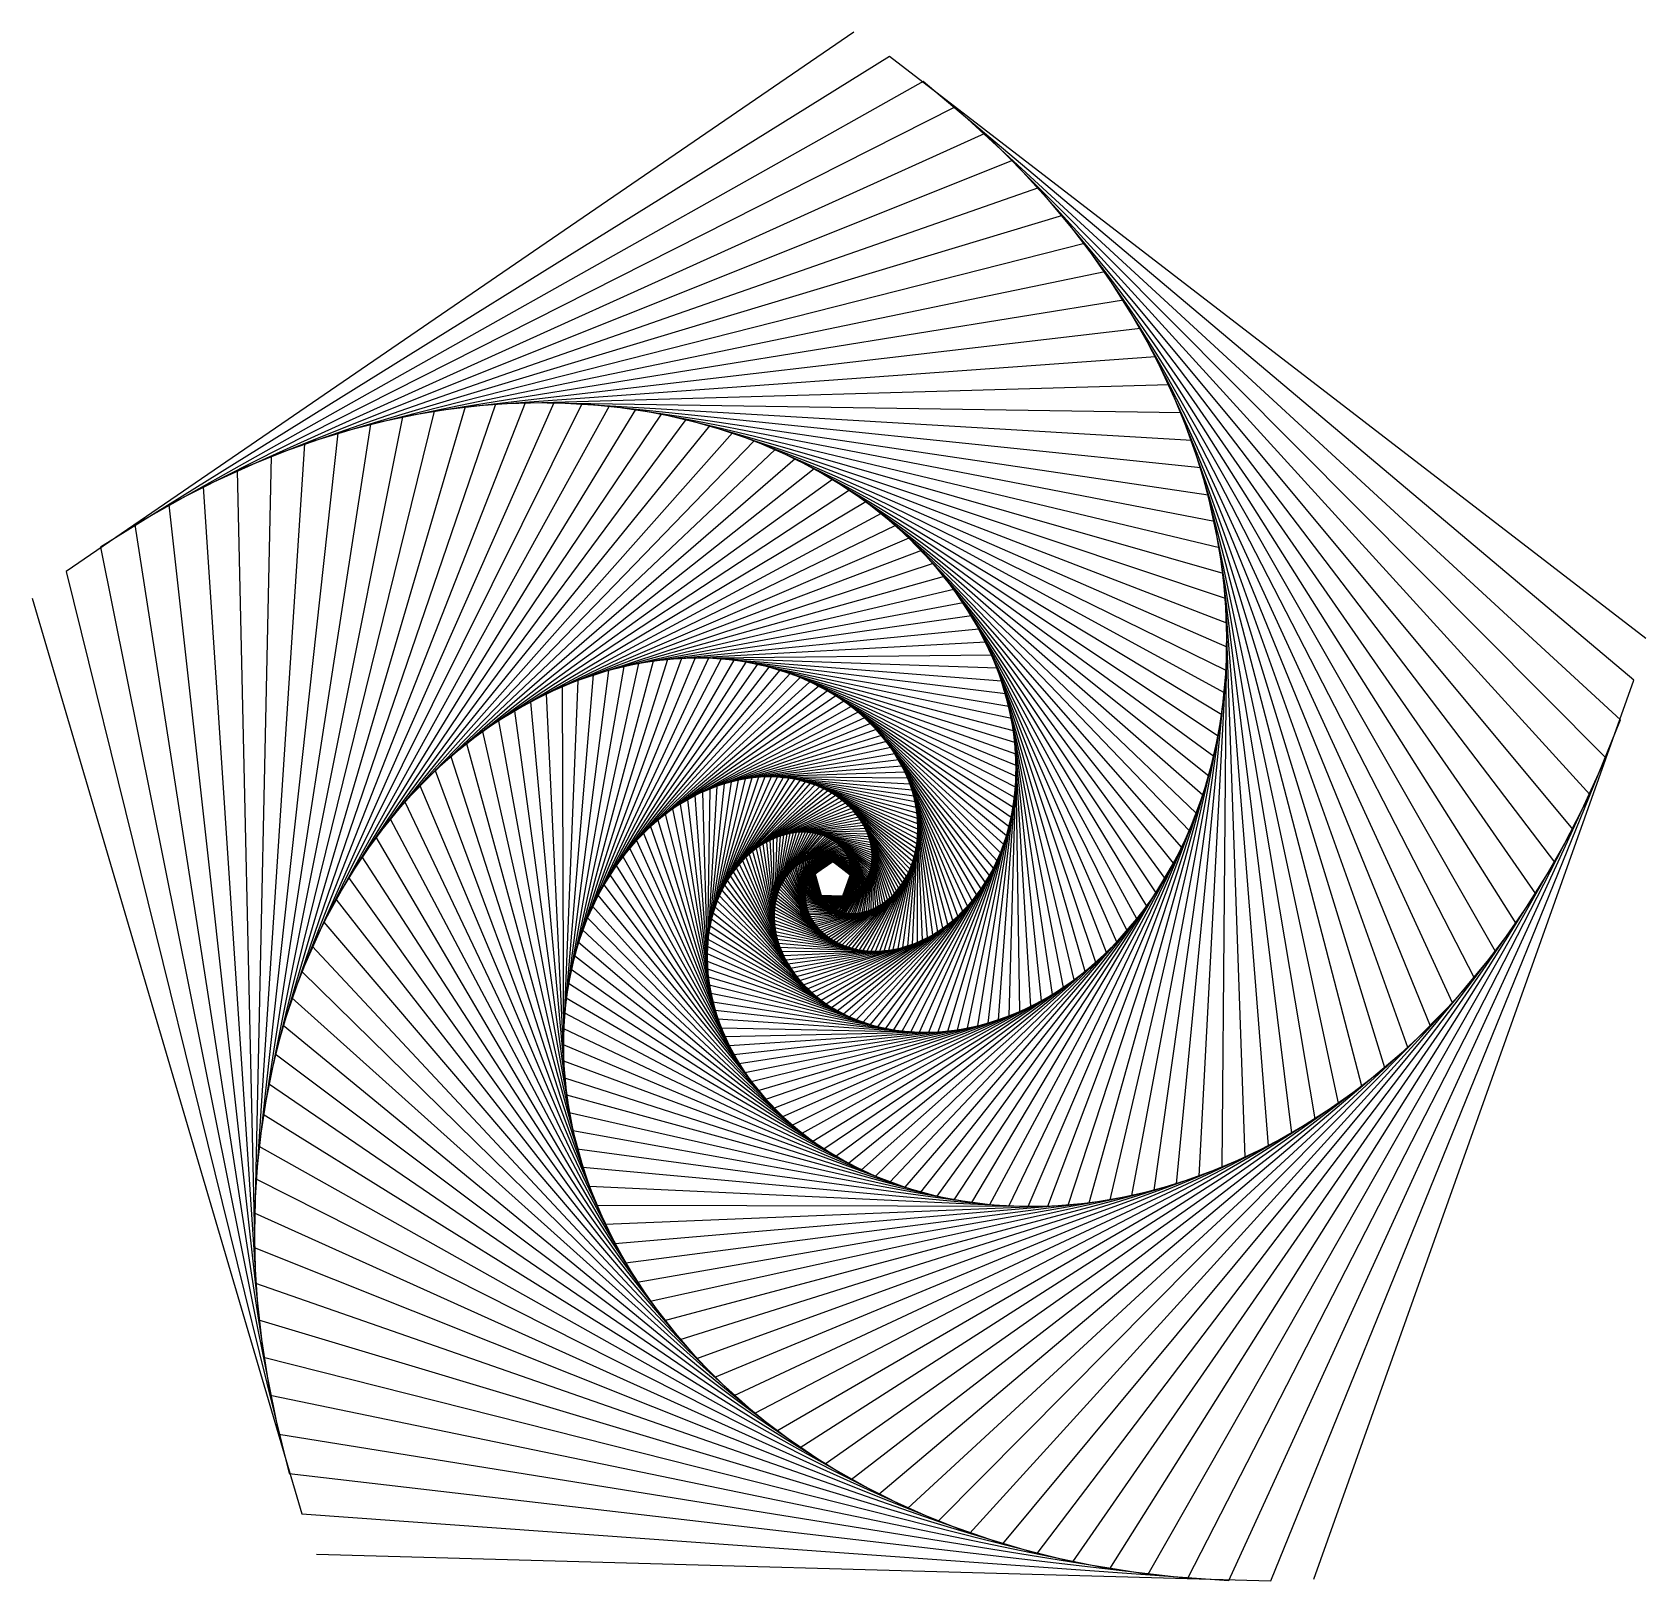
# Model space of a CAD drawing. Header units: metres. Extents: x 218 to 988, y 66 to 805.
import ezdxf

# ---------------------------------------------------------------- set-up
doc = ezdxf.new("R2010")
doc.units = ezdxf.units.M

msp = doc.modelspace()

# ---------------------------------------------------------------- linework, layer by layer
for p, q in [((610.1727, 804.67224), (234.48148, 547.38226)), ((627.2174, 793.1724), (250.7843, 558.9994)), ((988.00964, 515.37585), (627.2174, 793.1724)), ((643.3038, 781.2574), (267.13882, 569.6013)), ((982.33984, 495.61166), (643.3038, 781.2574)), ((658.4405, 768.9795), (283.4998, 579.2128)), ((975.97894, 476.63065), (658.4405, 768.9795)), ((672.6376, 756.3894), (299.82486, 587.8612)), ((968.97943, 458.4409), (672.6376, 756.3894)), ((685.9076, 743.53577), (316.074, 595.5745)), ((961.3927, 441.0479), (685.9076, 743.53577)), ((698.2645, 730.4655), (332.20905, 602.3814)), ((953.2688, 424.4554), (698.2645, 730.4655)), ((709.7251, 717.2233), (348.19476, 608.3121)), ((944.6568, 408.6636), (709.7251, 717.2233)), ((720.3043, 703.853), (363.99664, 613.39545)), ((935.60425, 393.67313), (720.3043, 703.853)), ((730.022, 690.3954), (379.58405, 617.6634)), ((926.1575, 379.48), (730.022, 690.3954)), ((738.8981, 676.88965), (394.9284, 621.1478)), ((916.36145, 366.07904), (738.8981, 676.88965)), ((746.9531, 663.3733), (410.00195, 623.87976)), ((906.25964, 353.46414), (746.9531, 663.3733)), ((754.2106, 649.881), (424.78104, 625.8923)), ((895.8937, 341.62506), (754.2106, 649.881)), ((760.69037, 636.44794), (439.24146, 627.21655)), ((885.3048, 330.55542), (760.69037, 636.44794)), ((410.00195, 623.87976), (331.01822, 303.16095)), ((424.78104, 625.8923), (334.22696, 317.3237)), ((439.24146, 627.21655), (337.9545, 330.96106)), ((453.36322, 627.8856), (342.16388, 344.06595)), ((467.12793, 627.93225), (346.8191, 356.63287)), ((480.51746, 627.3878), (351.88507, 368.6559)), ((493.51956, 626.2861), (357.3271, 380.13513)), ((506.117, 624.657), (363.11176, 391.06625)), ((766.4188, 623.1041), (453.36322, 627.8856)), ((771.419, 609.8803), (467.12793, 627.93225)), ((775.71643, 596.804), (480.51746, 627.3878)), ((779.3375, 583.9004), (493.51956, 626.2861)), ((782.30597, 571.19574), (506.117, 624.657)), ((379.58405, 617.6634), (326.3054, 273.30362)), ((394.9284, 621.1478), (328.36493, 288.48413)), ((518.30115, 622.53345), (369.2062, 401.45093)), ((530.0608, 619.94635), (375.57855, 411.29117)), ((541.3882, 616.9265), (382.19788, 420.58878)), ((784.6501, 558.71075), (518.30115, 622.53345)), ((786.3954, 546.46716), (530.0608, 619.94635)), ((787.56885, 534.4835), (541.3882, 616.9265)), ((874.5313, 320.2407), (766.4188, 623.1041)), ((348.19476, 608.3121), (324.1196, 241.49065)), ((363.99664, 613.39545), (324.87735, 257.63403)), ((552.2777, 613.50464), (389.03445, 429.3507)), ((562.72156, 609.7099), (396.0589, 437.57855)), ((788.1978, 522.7764), (552.2777, 613.50464)), ((788.3076, 511.36377), (562.72156, 609.7099)), ((863.61096, 310.66968), (771.419, 609.8803)), ((332.20905, 602.3814), (324.07184, 224.8902)), ((572.71814, 605.5719), (403.24365, 445.2815)), ((582.2643, 601.11914), (410.5617, 452.46628)), ((787.92633, 500.25775), (572.71814, 605.5719)), ((787.08, 489.4717), (582.2643, 601.11914)), ((316.074, 595.5745), (324.7718, 207.85509)), ((591.3581, 596.3795), (417.987, 459.14062)), ((785.7948, 479.01752), (591.3581, 596.3795)), ((852.5796, 301.8278), (775.71643, 596.804)), ((299.82486, 587.8612), (326.2595, 190.40631)), ((600.0021, 591.3801), (425.49533, 465.31555)), ((608.19324, 586.14746), (433.06235, 470.9994)), ((784.0979, 468.90253), (600.0021, 591.3801)), ((782.01355, 459.13904), (608.19324, 586.14746)), ((283.4998, 579.2128), (328.57385, 172.56917)), ((615.9379, 580.70715), (440.66608, 476.2045)), ((779.5686, 449.73038), (615.9379, 580.70715)), ((841.4707, 293.69867), (779.3375, 583.9004)), ((623.238, 575.08405), (448.2847, 480.94177)), ((776.78784, 440.6836), (623.238, 575.08405)), ((830.31836, 286.26898), (782.30597, 571.19574)), ((267.13882, 569.6013), (331.75418, 154.3706)), ((630.0977, 569.3022), (455.89752, 485.22287)), ((636.5226, 563.3847), (463.4862, 489.06226)), ((773.6958, 432.00323), (630.0977, 569.3022)), ((770.3167, 423.69235), (636.5226, 563.3847)), ((250.7843, 558.9994), (335.83997, 135.83975)), ((642.51764, 557.35425), (471.03094, 492.4706)), ((766.67413, 415.75418), (642.51764, 557.35425)), ((819.15247, 279.51898), (784.6501, 558.71075)), ((234.48148, 547.38226), (340.869, 117.00964)), ((648.09125, 551.2318), (478.51532, 495.46283)), ((762.79144, 408.1884), (648.09125, 551.2318)), ((653.2498, 545.0384), (485.92352, 498.05328)), ((758.691, 400.99625), (653.2498, 545.0384)), ((808.0031, 273.43192), (786.3954, 546.46716)), ((218.27737, 534.72534), (346.8797, 97.91486)), ((658.00275, 538.7933), (493.24008, 500.2558)), ((662.3591, 532.51514), (500.4514, 502.0854)), ((754.3948, 394.1757), (658.00275, 538.7933)), ((749.924, 387.72476), (662.3591, 532.51514)), ((796.8981, 267.9886), (787.56885, 534.4835)), ((666.32587, 526.22296), (507.54254, 503.55502)), ((745.2995, 381.6435), (666.32587, 526.22296)), ((669.91583, 519.9325), (514.5035, 504.68164)), ((740.54095, 375.92532), (669.91583, 519.9325)), ((785.8629, 263.16846), (788.1978, 522.7764)), ((673.13837, 513.6604), (521.3224, 505.47946)), ((735.6677, 370.5672), (673.13837, 513.6604)), ((774.9238, 258.9535), (788.3076, 511.36377)), ((500.4514, 502.0854), (472.942, 344.0689)), ((507.54254, 503.55502), (474.022, 351.03635)), ((514.5035, 504.68164), (475.3704, 357.768)), ((521.3224, 505.47946), (476.97006, 364.2579)), ((527.98895, 505.96356), (478.80383, 370.50186)), ((534.49414, 506.1491), (480.8547, 376.49677)), ((540.82886, 506.0508), (483.10626, 382.23938)), ((546.9866, 505.68427), (485.542, 387.72903)), ((552.9598, 505.06393), (488.14618, 392.96387)), ((558.7436, 504.20505), (490.90323, 397.94455)), ((564.33295, 503.12222), (493.79813, 402.67154)), ((569.72186, 501.8293), (496.81616, 407.14407)), ((574.9089, 500.3413), (499.94318, 411.36588)), ((676.0043, 507.42178), (527.98895, 505.96356)), ((678.5249, 501.23096), (534.49414, 506.1491)), ((680.71106, 495.10193), (540.82886, 506.0508)), ((682.57544, 489.04657), (546.9866, 505.68427)), ((684.1297, 483.07697), (552.9598, 505.06393)), ((685.38556, 477.2044), (558.7436, 504.20505)), ((686.3563, 471.43784), (564.33295, 503.12222)), ((687.0531, 465.78815), (569.72186, 501.8293)), ((687.489, 460.26312), (574.9089, 500.3413)), ((730.6984, 365.5642), (676.0043, 507.42178)), ((725.6507, 360.91058), (678.5249, 501.23096)), ((478.51532, 495.46283), (471.49426, 321.80692)), ((485.92352, 498.05328), (471.66046, 329.44598)), ((493.24008, 500.2558), (472.14917, 336.86905)), ((579.8904, 498.67194), (503.16547, 415.3384)), ((584.66425, 496.83496), (506.46967, 419.06436)), ((589.2294, 494.84387), (509.84317, 422.54745)), ((593.58325, 492.71173), (513.273, 425.78912)), ((687.6767, 454.87018), (579.8904, 498.67194)), ((687.6284, 449.61664), (584.66425, 496.83496)), ((687.35675, 444.50836), (589.2294, 494.84387)), ((686.8733, 439.5525), (593.58325, 492.71173)), ((720.54205, 356.6009), (680.71106, 495.10193)), ((764.10345, 255.322), (787.92633, 500.25775)), ((829.6305, 66.63394), (982.33984, 495.61166)), ((455.89752, 485.22287), (473.11224, 297.68872)), ((463.4862, 489.06226), (472.2013, 305.91858)), ((471.03094, 492.4706), (471.66833, 313.96127)), ((597.72754, 490.45154), (516.7483, 428.79666)), ((601.6618, 488.07574), (520.25726, 431.5732)), ((605.3867, 485.59647), (523.7891, 434.12363)), ((686.1912, 434.75214), (597.72754, 490.45154)), ((685.3223, 430.11224), (601.6618, 488.07574)), ((684.27856, 425.6364), (605.3867, 485.59647)), ((715.38837, 352.62726), (682.57544, 489.04657)), ((753.4231, 252.2527), (787.08, 489.4717)), ((448.2847, 480.94177), (474.41776, 289.28613)), ((608.9041, 483.0255), (527.3338, 436.45346)), ((612.2136, 480.37445), (530.88086, 438.56696)), ((615.32043, 477.65405), (534.4217, 440.47137)), ((683.0718, 421.3272), (608.9041, 483.0255)), ((681.7132, 417.18915), (612.2136, 480.37445)), ((680.2149, 413.22116), (615.32043, 477.65405)), ((710.20557, 348.9829), (684.1297, 483.07697)), ((742.90405, 249.72508), (785.7948, 479.01752)), ((433.06235, 470.9994), (478.2884, 272.01285)), ((440.66608, 476.2045), (476.13724, 280.7225)), ((618.22577, 474.87503), (537.9472, 442.17212)), ((620.93274, 472.0476), (541.44916, 443.67548)), ((678.58765, 409.4258), (618.22577, 474.87503)), ((676.84247, 405.80386), (620.93274, 472.0476)), ((705.0086, 345.66046), (685.38556, 477.2044)), ((699.81104, 342.65042), (686.3563, 471.43784)), ((809.0816, 65.91882), (975.97894, 476.63065)), ((425.49533, 465.31555), (480.88855, 263.17328)), ((623.445, 469.1815), (544.9199, 444.98807)), ((625.765, 466.28653), (548.35144, 446.1155)), ((627.8982, 463.3712), (551.73773, 447.06564)), ((674.9899, 402.3553), (623.445, 469.1815)), ((673.0404, 399.08124), (625.765, 466.28653)), ((671.004, 395.9796), (627.8982, 463.3712)), ((694.6272, 339.94604), (687.0531, 465.78815)), ((732.563, 247.71565), (784.0979, 468.90253)), ((417.987, 459.14062), (483.95654, 254.2196)), ((629.84827, 460.4442), (555.0721, 447.84485)), ((631.6197, 457.51382), (558.34863, 448.46)), ((633.2175, 454.58755), (561.5622, 448.91824)), ((668.89056, 393.04996), (629.84827, 460.4442)), ((666.7095, 390.2909), (631.6197, 457.51382)), ((664.46985, 387.7003), (633.2175, 454.58755)), ((684.34924, 335.41528), (687.6767, 454.87018)), ((689.46936, 337.5375), (687.489, 460.26312)), ((722.42065, 246.20544), (782.01355, 459.13904)), ((789.06396, 66.10294), (968.97943, 458.4409)), ((410.5617, 452.46628), (487.5083, 245.17119)), ((551.73773, 447.06564), (540.6134, 372.05585)), ((555.0721, 447.84485), (541.04083, 375.36215)), ((558.34863, 448.46), (541.5982, 378.55972)), ((561.5622, 448.91824), (542.2771, 381.64633)), ((564.7069, 449.22592), (543.0697, 384.61874)), ((567.7792, 449.39087), (543.96783, 387.47638)), ((570.7745, 449.41977), (544.96375, 390.21747)), ((573.68915, 449.31964), (546.04974, 392.84094)), ((576.5201, 449.09763), (547.2183, 395.3465)), ((579.2635, 448.7602), (548.4623, 397.73282)), ((581.9178, 448.31473), (549.77435, 400.00107)), ((584.4801, 447.76767), (551.1476, 402.15076)), ((586.9493, 447.126), (552.5754, 404.18326)), ((634.6457, 451.6733), (564.7069, 449.22592)), ((635.9105, 448.77734), (567.7792, 449.39087)), ((637.0167, 445.90643), (570.7745, 449.41977)), ((637.96985, 443.06665), (573.68915, 449.31964)), ((638.7755, 440.26352), (576.5201, 449.09763)), ((639.43866, 437.50302), (579.2635, 448.7602)), ((639.96576, 434.7893), (581.9178, 448.31473)), ((640.3623, 432.12726), (584.4801, 447.76767)), ((640.63385, 429.5213), (586.9493, 447.126)), ((662.1807, 385.2772), (634.6457, 451.6733)), ((659.85034, 383.01788), (635.9105, 448.77734)), ((679.2782, 333.57025), (687.6284, 449.61664)), ((712.48975, 245.16978), (779.5686, 449.73038)), ((403.24365, 445.2815), (491.56204, 236.04637)), ((534.4217, 440.47137), (540.71655, 354.01617)), ((537.9472, 442.17212), (540.36896, 357.81128)), ((544.9199, 444.98807), (540.181, 365.1302)), ((541.44916, 443.67548), (540.19336, 361.5175)), ((548.35144, 446.1155), (540.32404, 368.6439)), ((589.3241, 446.39633), (554.0512, 406.09964)), ((591.60144, 445.58466), (555.5685, 407.89917)), ((593.78253, 444.69785), (557.12146, 409.58524)), ((595.86597, 443.74188), (558.70416, 411.15875)), ((597.8515, 442.7229), (560.311, 412.62146)), ((599.7397, 441.64676), (561.9365, 413.9756)), ((601.529, 440.51926), (563.5754, 415.22263)), ((603.2218, 439.34595), (565.22296, 416.3657)), ((640.787, 426.97415), (589.3241, 446.39633)), ((640.8263, 424.49094), (591.60144, 445.58466)), ((640.7583, 422.0739), (593.78253, 444.69785)), ((640.58887, 419.72556), (595.86597, 443.74188)), ((640.32355, 417.4487), (597.8515, 442.7229)), ((639.96814, 415.2449), (599.7397, 441.64676)), ((639.5278, 413.11774), (601.529, 440.51926)), ((639.0086, 411.06693), (603.2218, 439.34595)), ((657.48694, 380.9201), (637.0167, 445.90643)), ((655.0984, 378.98083), (637.96985, 443.06665)), ((652.692, 377.1966), (638.7755, 440.26352)), ((669.3252, 330.67313), (686.8733, 439.5525)), ((674.2665, 331.9924), (687.35675, 444.50836)), ((702.7861, 244.58755), (776.78784, 440.6836)), ((769.6015, 67.13892), (961.3927, 441.0479)), ((396.0589, 437.57855), (496.13376, 226.86629)), ((520.25726, 431.5732), (543.9961, 338.0639)), ((523.7891, 434.12363), (542.8759, 342.1548)), ((527.3338, 436.45346), (541.96124, 346.18204)), ((530.88086, 438.56696), (541.2446, 350.13763)), ((604.81805, 438.13223), (566.8744, 417.40698)), ((606.31866, 436.8834), (568.52527, 418.34912)), ((607.72504, 435.6044), (570.17145, 419.19495)), ((609.0377, 434.3003), (571.80853, 419.94684)), ((610.259, 432.9756), (573.4332, 420.6083)), ((611.3901, 431.6348), (575.0418, 421.18213)), ((638.4158, 409.09445), (604.81805, 438.13223)), ((637.75476, 407.20126), (606.31866, 436.8834)), ((637.03076, 405.38797), (607.72504, 435.6044)), ((636.2489, 403.6557), (609.0377, 434.3003)), ((635.4143, 402.00397), (610.259, 432.9756)), ((634.53186, 400.43317), (611.3901, 431.6348)), ((650.2753, 375.5648), (639.43866, 437.50302)), ((647.8547, 374.08066), (639.96576, 434.7893)), ((645.4367, 372.74075), (640.3623, 432.12726)), ((664.4619, 329.60092), (686.1912, 434.75214)), ((693.32275, 244.43668), (773.6958, 432.00323)), ((389.03445, 429.3507), (501.23883, 217.65321)), ((513.273, 425.78912), (546.8866, 329.72156)), ((516.7483, 428.79666), (545.33026, 333.91675)), ((612.4329, 430.28226), (576.631, 421.6714)), ((613.38947, 428.922), (578.19775, 422.07935)), ((614.2613, 427.55817), (579.7389, 422.40884)), ((615.0511, 426.19415), (581.25214, 422.6635)), ((615.76086, 424.83368), (582.7349, 422.8464)), ((616.39307, 423.47998), (584.185, 422.96085)), ((633.6062, 398.94305), (612.4329, 430.28226)), ((632.6421, 397.53317), (613.38947, 428.922)), ((631.64404, 396.2035), (614.2613, 427.55817)), ((630.61633, 394.95267), (615.0511, 426.19415)), ((629.5632, 393.78003), (615.76086, 424.83368)), ((628.4886, 392.68454), (616.39307, 423.47998)), ((638.25806, 369.54504), (640.8263, 424.49094)), ((640.63257, 370.47696), (640.787, 426.97415)), ((643.0277, 371.54132), (640.63385, 429.5213)), ((655.00446, 328.1588), (684.27856, 425.6364)), ((659.6858, 328.76624), (685.3223, 430.11224)), ((684.1116, 244.6949), (770.3167, 423.69235)), ((750.71533, 68.97961), (953.2688, 424.4554)), ((382.19788, 420.58878), (506.89496, 208.42918)), ((506.46967, 419.06436), (550.69653, 321.22302)), ((509.84317, 422.54745), (548.6719, 325.4878)), ((565.22296, 416.3657), (573.2086, 373.87473)), ((566.8744, 417.40698), (572.82275, 375.73593)), ((568.52527, 418.34912), (572.5271, 377.56274)), ((570.17145, 419.19495), (572.3176, 379.35245)), ((571.80853, 419.94684), (572.1908, 381.1018)), ((573.4332, 420.6083), (572.1421, 382.809)), ((575.0418, 421.18213), (572.16785, 384.47156)), ((576.631, 421.6714), (572.2641, 386.0876)), ((578.19775, 422.07935), (572.4268, 387.65546)), ((579.7389, 422.40884), (572.65234, 389.17313)), ((581.25214, 422.6635), (572.9366, 390.63986)), ((582.7349, 422.8464), (573.2758, 392.05432)), ((584.185, 422.96085), (573.66644, 393.4154)), ((585.60046, 423.01016), (574.10455, 394.72287)), ((586.979, 422.99734), (574.5867, 395.9755)), ((588.3195, 422.92596), (575.1092, 397.1736)), ((589.6201, 422.79907), (575.66876, 398.31625)), ((590.87994, 422.62006), (576.26196, 399.40405)), ((592.0977, 422.39206), (576.8855, 400.43665)), ((593.27216, 422.11804), (577.53613, 401.41403)), ((594.40314, 421.80136), (578.2109, 402.33685)), ((595.48926, 421.44482), (578.9067, 403.2059)), ((596.5308, 421.05164), (579.6206, 404.02106)), ((597.5269, 420.62457), (580.35, 404.78363)), ((598.4773, 420.1665), (581.092, 405.49387)), ((599.3821, 419.6803), (581.8442, 406.15323)), ((600.24164, 419.16867), (582.60394, 406.7621)), ((601.0554, 418.63425), (583.369, 407.32178)), ((601.82385, 418.07962), (584.13696, 407.83313)), ((602.5478, 417.50723), (584.90594, 408.2979)), ((616.9501, 422.13614), (585.60046, 423.01016)), ((603.2277, 416.91946), (585.6739, 408.7173)), ((603.86365, 416.31873), (586.4387, 409.09213)), ((617.4341, 420.80545), (586.979, 422.99734)), ((604.4567, 415.7071), (587.1988, 409.42416)), ((617.8481, 419.49026), (588.3195, 422.92596)), ((618.1943, 418.19345), (589.6201, 422.79907)), ((618.47565, 416.91714), (590.87994, 422.62006)), ((618.6949, 415.66345), (592.0977, 422.39206)), ((618.8542, 414.43503), (593.27216, 422.11804)), ((618.95654, 413.2334), (594.40314, 421.80136)), ((619.0048, 412.0599), (595.48926, 421.44482)), ((619.00134, 410.91675), (596.5308, 421.05164)), ((618.9492, 409.80475), (597.5269, 420.62457)), ((618.85077, 408.72565), (598.4773, 420.1665)), ((618.709, 407.67996), (599.3821, 419.6803)), ((618.5261, 406.66922), (600.24164, 419.16867)), ((618.30505, 405.69394), (601.0554, 418.63425)), ((618.04834, 404.75455), (601.82385, 418.07962)), ((617.7583, 403.85233), (602.5478, 417.50723)), ((617.43774, 402.98666), (603.2277, 416.91946)), ((617.0888, 402.15866), (603.86365, 416.31873)), ((616.714, 401.36795), (604.4567, 415.7071)), ((627.3965, 391.66486), (616.9501, 422.13614)), ((626.29065, 390.72015), (617.4341, 420.80545)), ((625.17456, 389.84842), (617.8481, 419.49026)), ((624.0517, 389.04828), (618.1943, 418.19345)), ((622.92535, 388.31827), (618.47565, 416.91714)), ((621.7984, 387.65616), (618.6949, 415.66345)), ((631.30273, 367.4932), (640.32355, 417.4487)), ((633.5885, 368.05774), (640.58887, 419.72556)), ((635.9085, 368.74023), (640.7583, 422.0739)), ((645.9551, 327.58517), (681.7132, 417.18915)), ((650.4248, 327.76816), (683.0718, 421.3272)), ((675.164, 245.34077), (766.67413, 415.75418)), ((375.57855, 411.29117), (513.1137, 199.22046)), ((499.94318, 411.36588), (555.48883, 312.64468)), ((503.16547, 415.3384), (552.9663, 316.93857)), ((557.12146, 409.58524), (576.62634, 364.17358)), ((558.70416, 411.15875), (575.7317, 366.15372)), ((560.311, 412.62146), (574.94635, 368.118)), ((561.9365, 413.9756), (574.26636, 370.06235)), ((563.5754, 415.22263), (573.6886, 371.9823)), ((584.90594, 408.2979), (587.28253, 389.06866)), ((585.6739, 408.7173), (587.16223, 389.91205)), ((586.4387, 409.09213), (587.0814, 390.73737)), ((587.95184, 409.71402), (587.03076, 392.32928)), ((587.1988, 409.42416), (587.0381, 391.54373)), ((588.697, 409.96408), (587.05707, 393.09412)), ((589.4327, 410.1756), (587.11523, 393.8371)), ((590.1571, 410.34967), (587.20374, 394.55707)), ((590.8694, 410.48813), (587.3206, 395.25378)), ((591.56757, 410.5919), (587.46423, 395.9258)), ((592.25134, 410.6631), (587.6327, 396.57358)), ((592.9199, 410.70343), (587.8241, 397.19678)), ((605.00665, 415.08707), (587.95184, 409.71402)), ((593.5714, 410.7137), (588.03705, 397.79456)), ((594.20593, 410.696), (588.2697, 398.36707)), ((594.8218, 410.6514), (588.52057, 398.9134)), ((605.5155, 414.46027), (588.697, 409.96408)), ((595.41925, 410.58182), (588.7879, 399.43445)), ((595.99756, 410.48862), (589.07025, 399.92996)), ((596.5559, 410.37317), (589.3661, 400.3997)), ((605.9838, 413.82877), (589.4327, 410.1756)), ((597.09424, 410.237), (589.67395, 400.84406)), ((597.6115, 410.0814), (589.9924, 401.2626)), ((606.4121, 413.19455), (590.1571, 410.34967)), ((598.1083, 409.908), (590.32, 401.65643)), ((598.5842, 409.71808), (590.65564, 402.0256)), ((606.8017, 412.55923), (590.8694, 410.48813)), ((599.0389, 409.51297), (590.9978, 402.37015)), ((599.4725, 409.294), (591.3454, 402.6908)), ((607.1529, 411.925), (591.56757, 410.5919)), ((599.8843, 409.06247), (591.6971, 402.98724)), ((600.2753, 408.81967), (592.05194, 403.26096)), ((607.4677, 411.2928), (592.25134, 410.6631)), ((607.7471, 410.66428), (592.9199, 410.70343)), ((607.9915, 410.04123), (593.5714, 410.7137)), ((608.20294, 409.42453), (594.20593, 410.696)), ((608.3818, 408.81604), (594.8218, 410.6514)), ((608.5299, 408.21625), (595.41925, 410.58182)), ((608.6485, 407.62637), (595.99756, 410.48862)), ((608.73846, 407.0477), (596.5559, 410.37317)), ((608.8013, 406.48087), (597.09424, 410.237)), ((608.8378, 405.92725), (597.6115, 410.0814)), ((608.8499, 405.38693), (598.1083, 409.908)), ((608.83856, 404.86072), (598.5842, 409.71808)), ((608.80493, 404.34952), (599.0389, 409.51297)), ((608.7504, 403.8536), (599.4725, 409.294)), ((608.676, 403.374), (599.8843, 409.06247)), ((608.5832, 402.91055), (600.2753, 408.81967)), ((608.4731, 402.46347), (600.6454, 408.5667)), ((616.31555, 400.61572), (605.00665, 415.08707)), ((615.8958, 399.90057), (605.5155, 414.46027)), ((615.4569, 399.2227), (605.9838, 413.82877)), ((615.00104, 398.58237), (606.4121, 413.19455)), ((614.53015, 397.97885), (606.8017, 412.55923)), ((614.0465, 397.41266), (607.1529, 411.925)), ((613.5517, 396.8822), (607.4677, 411.2928)), ((613.04767, 396.3872), (607.7471, 410.66428)), ((612.5363, 395.92755), (607.9915, 410.04123)), ((612.01917, 395.50214), (608.20294, 409.42453)), ((611.4983, 395.11124), (608.3818, 408.81604)), ((610.9747, 394.75278), (608.5299, 408.21625)), ((615.1805, 385.00806), (618.85077, 408.72565)), ((616.254, 385.30188), (618.9492, 409.80475)), ((617.34247, 385.65207), (619.00134, 410.91675)), ((618.4436, 386.0606), (619.0048, 412.0599)), ((620.6741, 387.06067), (618.8542, 414.43503)), ((619.5548, 386.52927), (618.95654, 413.2334)), ((622.5796, 366.3205), (638.4158, 409.09445)), ((624.6904, 366.46042), (639.0086, 411.06693)), ((626.8501, 366.69934), (639.5278, 413.11774)), ((629.05493, 367.0416), (639.96814, 415.2449)), ((637.3618, 327.79666), (678.58765, 409.4258)), ((641.5986, 327.59784), (680.2149, 413.22116)), ((666.48816, 246.35175), (762.79144, 408.1884)), ((732.42413, 71.57834), (944.6568, 408.6636)), ((369.2062, 401.45093), (519.9115, 190.05167)), ((493.79813, 402.67154), (561.31934, 304.07425)), ((496.81616, 407.14407), (558.2712, 308.35254)), ((551.1476, 402.15076), (581.3665, 356.1892)), ((552.5754, 404.18326), (580.0005, 358.18472)), ((554.0512, 406.09964), (578.7568, 360.18445)), ((555.5685, 407.89917), (577.6337, 362.1821)), ((576.8855, 400.43665), (591.71344, 379.07257)), ((577.53613, 401.41403), (591.0443, 379.99942)), ((578.2109, 402.33685), (590.43286, 380.92972)), ((578.9067, 403.2059), (589.8782, 381.8606)), ((579.6206, 404.02106), (589.3783, 382.78995)), ((580.35, 404.78363), (588.9319, 383.71524)), ((581.092, 405.49387), (588.5375, 384.63422)), ((581.8442, 406.15323), (588.19324, 385.54495)), ((582.60394, 406.7621), (587.89734, 386.44553)), ((583.369, 407.32178), (587.6479, 387.33432)), ((584.13696, 407.83313), (587.4439, 388.20886)), ((589.3661, 400.3997), (596.0065, 390.44012)), ((589.67395, 400.84406), (595.70636, 390.8725)), ((589.9924, 401.2626), (595.43335, 391.30566)), ((590.32, 401.65643), (595.1861, 391.73883)), ((590.65564, 402.0256), (594.964, 392.17084)), ((590.9978, 402.37015), (594.7667, 392.60034)), ((591.3454, 402.6908), (594.593, 393.02673)), ((591.6971, 402.98724), (594.44257, 393.44864)), ((604.96124, 392.70285), (608.34686, 402.03345)), ((605.4203, 392.73624), (608.4731, 402.46347)), ((605.89, 392.79132), (608.5832, 402.91055)), ((606.36926, 392.86887), (608.676, 403.374)), ((606.46643, 384.527), (616.31555, 400.61572)), ((606.8574, 392.96997), (608.7504, 403.8536)), ((607.3335, 384.41455), (616.714, 401.36795)), ((607.35406, 393.09607), (608.80493, 404.34952)), ((607.8579, 393.24777), (608.83856, 404.86072)), ((608.229, 384.33865), (617.0888, 402.15866)), ((608.36816, 393.42633), (608.8499, 405.38693)), ((610.4499, 394.42633), (608.6485, 407.62637)), ((609.92566, 394.13147), (608.73846, 407.0477)), ((609.403, 393.86694), (608.8013, 406.48087)), ((608.8836, 393.63248), (608.8378, 405.92725)), ((609.15094, 384.30096), (617.43774, 402.98666)), ((610.09906, 384.30423), (617.7583, 403.85233)), ((611.0716, 384.35022), (618.04834, 404.75455)), ((612.0677, 384.44147), (618.30505, 405.69394)), ((612.8495, 366.93823), (634.53186, 400.43317)), ((613.08545, 384.57996), (618.5261, 406.66922)), ((614.1238, 384.76822), (618.709, 407.67996)), ((614.6783, 366.65488), (635.4143, 402.00397)), ((616.5676, 366.44672), (636.2489, 403.6557)), ((618.5155, 366.3183), (637.03076, 405.38797)), ((620.52045, 366.27475), (637.75476, 407.20126)), ((629.265, 328.7118), (674.9899, 402.3553)), ((633.2493, 328.1714), (676.84247, 405.80386)), ((658.09283, 247.70647), (758.691, 400.99625)), ((488.14618, 392.96387), (568.2421, 295.6076)), ((490.90323, 397.94455), (564.6416, 299.82138)), ((546.04974, 392.84094), (588.116, 348.36346)), ((547.2183, 395.3465), (586.2298, 350.2842)), ((548.4623, 397.73282), (584.4784, 352.23288)), ((549.77435, 400.00107), (582.85834, 354.20322)), ((573.66644, 393.4154), (597.01685, 373.7412)), ((574.10455, 394.72287), (595.974, 374.5869)), ((574.5867, 395.9755), (594.9964, 375.45404)), ((575.1092, 397.1736), (594.0826, 376.33932)), ((575.66876, 398.31625), (593.2313, 377.23962)), ((576.26196, 399.40405), (592.4422, 378.1516)), ((587.05707, 393.09412), (601.8799, 385.84146)), ((587.11523, 393.8371), (601.2223, 386.1481)), ((587.20374, 394.55707), (600.596, 386.47452)), ((587.3206, 395.25378), (600.0006, 386.81882)), ((587.46423, 395.9258), (599.437, 387.17914)), ((587.6327, 396.57358), (598.9037, 387.55377)), ((587.8241, 397.19678), (598.40076, 387.94104)), ((588.03705, 397.79456), (597.92834, 388.33917)), ((588.2697, 398.36707), (597.4857, 388.7467)), ((588.52057, 398.9134), (597.0732, 389.1619)), ((588.7879, 399.43445), (596.6893, 389.5835)), ((589.07025, 399.92996), (596.3338, 390.01007)), ((594.593, 393.02673), (604.5131, 392.68994)), ((594.7667, 392.60034), (604.96124, 392.70285)), ((594.964, 392.17084), (605.4203, 392.73624)), ((595.1861, 391.73883), (605.89, 392.79132)), ((595.43335, 391.30566), (606.36926, 392.86887)), ((595.70636, 390.8725), (606.8574, 392.96997)), ((596.0065, 390.44012), (607.35406, 393.09607)), ((596.3338, 390.01007), (607.8579, 393.24777)), ((596.6893, 389.5835), (608.36816, 393.42633)), ((597.0732, 389.1619), (608.8836, 393.63248)), ((597.4857, 388.7467), (609.403, 393.86694)), ((597.92834, 388.33917), (609.92566, 394.13147)), ((598.40076, 387.94104), (610.4499, 394.42633)), ((598.9037, 387.55377), (610.9747, 394.75278)), ((599.437, 387.17914), (611.4983, 395.11124)), ((600.0006, 386.81882), (612.01917, 395.50214)), ((600.596, 386.47452), (612.5363, 395.92755)), ((601.2223, 386.1481), (613.04767, 396.3872)), ((601.8799, 385.84146), (613.5517, 396.8822)), ((602.5683, 385.5565), (614.0465, 397.41266)), ((603.22, 369.96167), (628.4886, 392.68454)), ((603.2871, 385.29504), (614.53015, 397.97885)), ((604.0372, 385.0594), (615.00104, 398.58237)), ((604.66064, 369.32242), (629.5632, 393.78003)), ((604.81726, 384.8514), (615.4569, 399.2227)), ((605.6273, 384.67328), (615.8958, 399.90057)), ((606.16785, 368.73154), (630.61633, 394.95267)), ((607.7411, 368.19327), (631.64404, 396.2035)), ((609.3795, 367.7119), (632.6421, 397.53317)), ((611.0829, 367.2921), (633.6062, 398.94305)), ((618.1178, 331.22876), (668.89056, 393.04996)), ((621.6969, 330.2505), (671.004, 395.9796)), ((625.4137, 329.40833), (673.0404, 399.08124)), ((649.9856, 249.38373), (754.3948, 394.1757)), ((714.7448, 74.88925), (935.60425, 393.67313)), ((363.11176, 391.06625), (527.3006, 180.95052)), ((485.542, 387.72903), (572.12665, 291.44653)), ((543.96783, 387.47638), (592.29663, 344.63443)), ((544.96375, 390.21747), (590.13715, 346.47797)), ((572.2641, 386.0876), (603.22, 369.96167)), ((572.4268, 387.65546), (601.8459, 370.6451)), ((572.65234, 389.17313), (600.539, 371.3687)), ((572.9366, 390.63986), (599.2986, 372.12848)), ((573.2758, 392.05432), (598.12463, 372.92053)), ((587.03076, 392.32928), (602.5683, 385.5565)), ((587.0381, 391.54373), (603.2871, 385.29504)), ((587.0814, 390.73737), (604.0372, 385.0594)), ((587.16223, 389.91205), (604.81726, 384.8514)), ((587.28253, 389.06866), (605.6273, 384.67328)), ((587.4439, 388.20886), (606.46643, 384.527)), ((587.6479, 387.33432), (607.3335, 384.41455)), ((587.89734, 386.44553), (608.229, 384.33865)), ((588.19324, 385.54495), (609.15094, 384.30096)), ((591.0443, 379.99942), (615.1805, 385.00806)), ((591.71344, 379.07257), (616.254, 385.30188)), ((592.4422, 378.1516), (617.34247, 385.65207)), ((593.2313, 377.23962), (618.4436, 386.0606)), ((594.0826, 376.33932), (619.5548, 386.52927)), ((594.9964, 375.45404), (620.6741, 387.06067)), ((595.974, 374.5869), (621.7984, 387.65616)), ((597.01685, 373.7412), (622.92535, 388.31827)), ((598.12463, 372.92053), (624.0517, 389.04828)), ((599.2986, 372.12848), (625.17456, 389.84842)), ((600.539, 371.3687), (626.29065, 390.72015)), ((601.8459, 370.6451), (627.3965, 391.66486)), ((608.22504, 334.88477), (662.1807, 385.2772)), ((611.38007, 333.55518), (664.46985, 387.7003)), ((614.67847, 332.33347), (666.7095, 390.2909)), ((642.17053, 251.36179), (749.924, 387.72476)), ((357.3271, 380.13513), (535.2937, 171.94531)), ((483.10626, 382.23938), (576.30096, 287.35202)), ((541.5982, 378.55972), (599.61835, 339.43063)), ((542.2771, 381.64633), (597.0356, 341.10303)), ((543.0697, 384.61874), (594.5958, 342.84024)), ((572.1421, 382.809), (606.16785, 368.73154)), ((572.16785, 384.47156), (604.66064, 369.32242)), ((572.1908, 381.1018), (607.7411, 368.19327)), ((572.3176, 379.35245), (609.3795, 367.7119)), ((572.5271, 377.56274), (611.0829, 367.2921)), ((588.5375, 384.63422), (610.09906, 384.30423)), ((588.9319, 383.71524), (611.0716, 384.35022)), ((589.3783, 382.78995), (612.0677, 384.44147)), ((589.8782, 381.8606), (613.08545, 384.57996)), ((590.43286, 380.92972), (614.1238, 384.76822)), ((597.0356, 341.10303), (652.692, 377.1966)), ((599.61835, 339.43063), (655.0984, 378.98083)), ((602.3438, 337.83118), (657.48694, 380.9201)), ((605.21265, 336.31302), (659.85034, 383.01788)), ((634.6551, 253.62067), (745.2995, 381.6435)), ((697.6907, 78.86643), (926.1575, 379.48)), ((478.80383, 370.50186), (585.5352, 279.42316)), ((480.8547, 376.49677), (580.7688, 283.33917)), ((540.6134, 372.05585), (605.21265, 336.31302)), ((541.04083, 375.36215), (602.3438, 337.83118)), ((572.82275, 375.73593), (612.8495, 366.93823)), ((573.2086, 373.87473), (614.6783, 366.65488)), ((573.6886, 371.9823), (616.5676, 366.44672)), ((574.26636, 370.06235), (618.5155, 366.3183)), ((584.4784, 352.23288), (638.25806, 369.54504)), ((586.2298, 350.2842), (640.63257, 370.47696)), ((588.116, 348.36346), (643.0277, 371.54132)), ((590.13715, 346.47797), (645.4367, 372.74075)), ((592.29663, 344.63443), (647.8547, 374.08066)), ((594.5958, 342.84024), (650.2753, 375.5648)), ((620.5331, 258.8981), (735.6677, 370.5672)), ((627.44183, 256.13947), (740.54095, 375.92532)), ((351.88507, 368.6559), (543.90344, 163.06554)), ((476.97006, 364.2579), (590.6028, 275.62015)), ((540.181, 365.1302), (611.38007, 333.55518)), ((540.32404, 368.6439), (608.22504, 334.88477)), ((574.94635, 368.118), (620.52045, 366.27475)), ((575.7317, 366.15372), (622.5796, 366.3205)), ((576.62634, 364.17358), (624.6904, 366.46042)), ((577.6337, 362.1821), (626.8501, 366.69934)), ((578.7568, 360.18445), (629.05493, 367.0416)), ((580.0005, 358.18472), (631.30273, 367.4932)), ((581.3665, 356.1892), (633.5885, 368.05774)), ((582.85834, 354.20322), (635.9085, 368.74023)), ((613.93134, 261.87708), (730.6984, 365.5642)), ((681.2727, 83.46478), (916.36145, 366.07904)), ((346.8191, 356.63287), (553.13745, 154.343)), ((475.3704, 357.768), (595.9745, 271.94666)), ((540.19336, 361.5175), (614.67847, 332.33347)), ((540.36896, 357.81128), (618.1178, 331.22876)), ((601.6524, 268.4198), (720.54205, 356.6009)), ((607.6374, 265.0572), (725.6507, 360.91058)), ((474.022, 351.03635), (601.6524, 268.4198)), ((540.71655, 354.01617), (621.6969, 330.2505)), ((541.2446, 350.13763), (625.4137, 329.40833)), ((590.6028, 275.62015), (710.20557, 348.9829)), ((595.9745, 271.94666), (715.38837, 352.62726)), ((665.50073, 88.64032), (906.25964, 353.46414)), ((342.16388, 344.06595), (563.0075, 145.80943)), ((472.942, 344.0689), (607.6374, 265.0572)), ((541.96124, 346.18204), (629.265, 328.7118)), ((542.8759, 342.1548), (633.2493, 328.1714)), ((576.30096, 287.35202), (694.6272, 339.94604)), ((580.7688, 283.33917), (699.81104, 342.65042)), ((585.5352, 279.42316), (705.0086, 345.66046)), ((650.38007, 94.34921), (895.8937, 341.62506)), ((472.14917, 336.86905), (613.93134, 261.87708)), ((543.9961, 338.0639), (637.3618, 327.79666)), ((545.33026, 333.91675), (641.5986, 327.59784)), ((561.31934, 304.07425), (674.2665, 331.9924)), ((564.6416, 299.82138), (679.2782, 333.57025)), ((568.2421, 295.6076), (684.34924, 335.41528)), ((572.12665, 291.44653), (689.46936, 337.5375)), ((337.9545, 330.96106), (573.5203, 137.49875)), ((471.66046, 329.44598), (620.5331, 258.8981)), ((546.8866, 329.72156), (645.9551, 327.58517)), ((548.6719, 325.4878), (650.4248, 327.76816)), ((550.69653, 321.22302), (655.00446, 328.1588)), ((552.9663, 316.93857), (659.6858, 328.76624)), ((555.48883, 312.64468), (664.4619, 329.60092)), ((558.2712, 308.35254), (669.3252, 330.67313)), ((635.9187, 100.54956), (885.3048, 330.55542)), ((334.22696, 317.3237), (584.68304, 129.44574)), ((471.49426, 321.80692), (627.44183, 256.13947)), ((622.11816, 107.19943), (874.5313, 320.2407)), ((471.66833, 313.96127), (634.6551, 253.62067)), ((608.9796, 114.25821), (863.61096, 310.66968)), ((331.01822, 303.16095), (596.50244, 121.68643)), ((472.2013, 305.91858), (642.17053, 251.36179)), ((596.50244, 121.68643), (852.5796, 301.8278)), ((473.11224, 297.68872), (649.9856, 249.38373)), ((584.68304, 129.44574), (841.4707, 293.69867)), ((328.36493, 288.48413), (608.9796, 114.25821)), ((474.41776, 289.28613), (658.09283, 247.70647)), ((573.5203, 137.49875), (830.31836, 286.26898)), ((476.13724, 280.7225), (666.48816, 246.35175)), ((563.0075, 145.80943), (819.15247, 279.51898)), ((326.3054, 273.30362), (622.11816, 107.19943)), ((478.2884, 272.01285), (675.164, 245.34077)), ((553.13745, 154.343), (808.0031, 273.43192)), ((480.88855, 263.17328), (684.1116, 244.6949)), ((535.2937, 171.94531), (785.8629, 263.16846)), ((543.90344, 163.06554), (796.8981, 267.9886)), ((324.87735, 257.63403), (635.9187, 100.54956)), ((483.95654, 254.2196), (693.32275, 244.43668)), ((519.9115, 190.05167), (764.10345, 255.322)), ((527.3006, 180.95052), (774.9238, 258.9535)), ((501.23883, 217.65321), (732.563, 247.71565)), ((506.89496, 208.42918), (742.90405, 249.72508)), ((513.1137, 199.22046), (753.4231, 252.2527)), ((324.1196, 241.49065), (650.38007, 94.34921)), ((487.5083, 245.17119), (702.7861, 244.58755)), ((491.56204, 236.04637), (712.48975, 245.16978)), ((496.13376, 226.86629), (722.42065, 246.20544)), ((324.07184, 224.8902), (665.50073, 88.64032)), ((324.7718, 207.85509), (681.2727, 83.46478)), ((326.2595, 190.40631), (697.6907, 78.86643)), ((328.57385, 172.56917), (714.7448, 74.88925)), ((331.75418, 154.3706), (732.42413, 71.57834)), ((335.83997, 135.83975), (750.71533, 68.97961)), ((340.869, 117.00964), (769.6015, 67.13892)), ((346.8797, 97.91486), (789.06396, 66.10294)), ((353.90973, 78.59268), (809.0816, 65.91882))]:
    msp.add_line(p, q)

doc.saveas('drawing.dxf')
